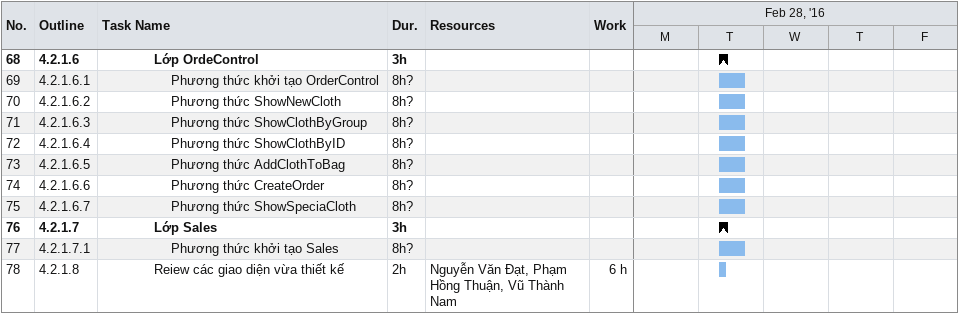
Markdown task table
| ID | WBS | Task | Duration | Start | Finish | Resources | Work (h) |
|---|---|---|---|---|---|---|---|
| 68 | 4.2.1.6 | **Lớp OrdeControl** | 3h | 2016-03-01 | 2016-03-01 |  |  |
| 69 | 4.2.1.6.1 | Phương thức khởi tạo OrderControl | 8h? | 2016-03-01 | 2016-03-01 |  |  |
| 70 | 4.2.1.6.2 | Phương thức ShowNewCloth | 8h? | 2016-03-01 | 2016-03-01 |  |  |
| 71 | 4.2.1.6.3 | Phương thức ShowClothByGroup | 8h? | 2016-03-01 | 2016-03-01 |  |  |
| 72 | 4.2.1.6.4 | Phương thức ShowClothByID | 8h? | 2016-03-01 | 2016-03-01 |  |  |
| 73 | 4.2.1.6.5 | Phương thức AddClothToBag | 8h? | 2016-03-01 | 2016-03-01 |  |  |
| 74 | 4.2.1.6.6 | Phương thức CreateOrder | 8h? | 2016-03-01 | 2016-03-01 |  |  |
| 75 | 4.2.1.6.7 | Phương thức ShowSpeciaCloth | 8h? | 2016-03-01 | 2016-03-01 |  |  |
| 76 | 4.2.1.7 | **Lớp Sales** | 3h | 2016-03-01 | 2016-03-01 |  |  |
| 77 | 4.2.1.7.1 | Phương thức khởi tạo Sales | 8h? | 2016-03-01 | 2016-03-01 |  |  |
| 78 | 4.2.1.8 | Reiew các giao diện vừa thiết kế | 2h | 2016-03-01 | 2016-03-01 | Nguyễn Văn Đạt, Phạm Hồng Thuận, Vũ Thành Nam | 6 |
